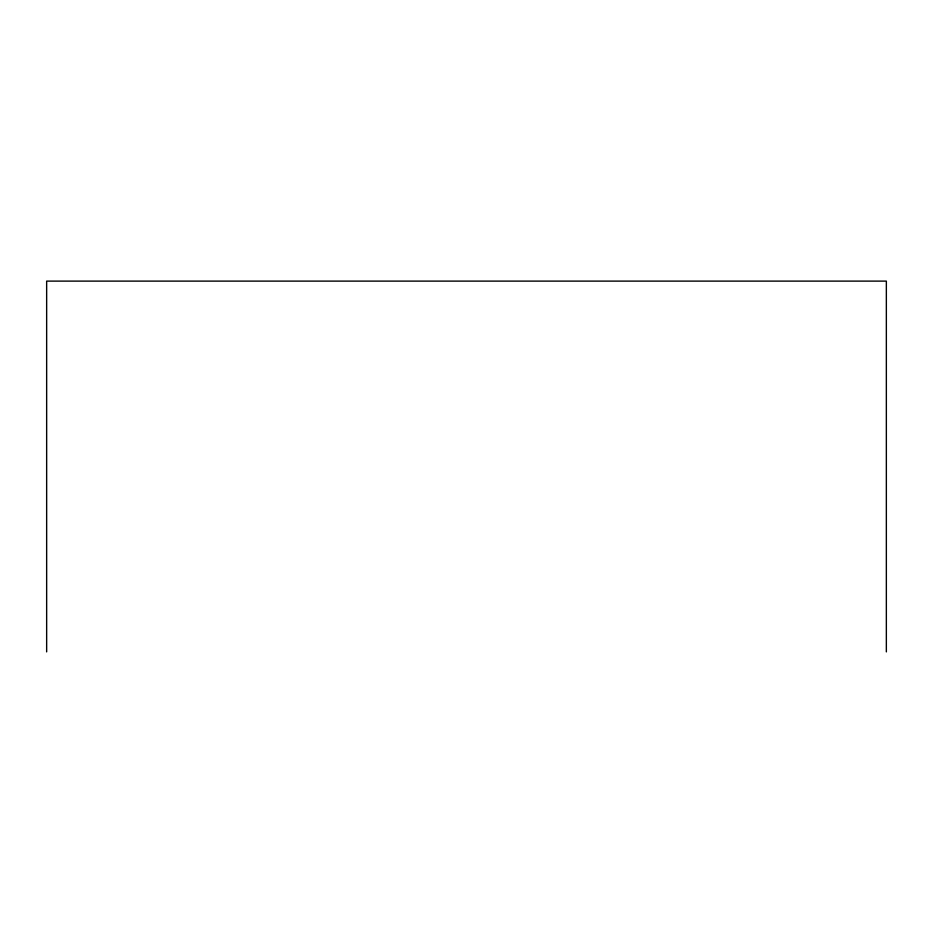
<?xml version="1.0" encoding="UTF-8"?>
<svg xmlns="http://www.w3.org/2000/svg" width="933" height="933" viewBox="0 0 933 933"><rect width="100%" height="100%" fill="white"/><g stroke="black" fill="none" stroke-linecap="round" stroke-linejoin="round"><path stroke-width="1.4" d="M886.35 651.887L886.35 281.113L46.65 281.113L46.65 651.887"/></g></svg>
